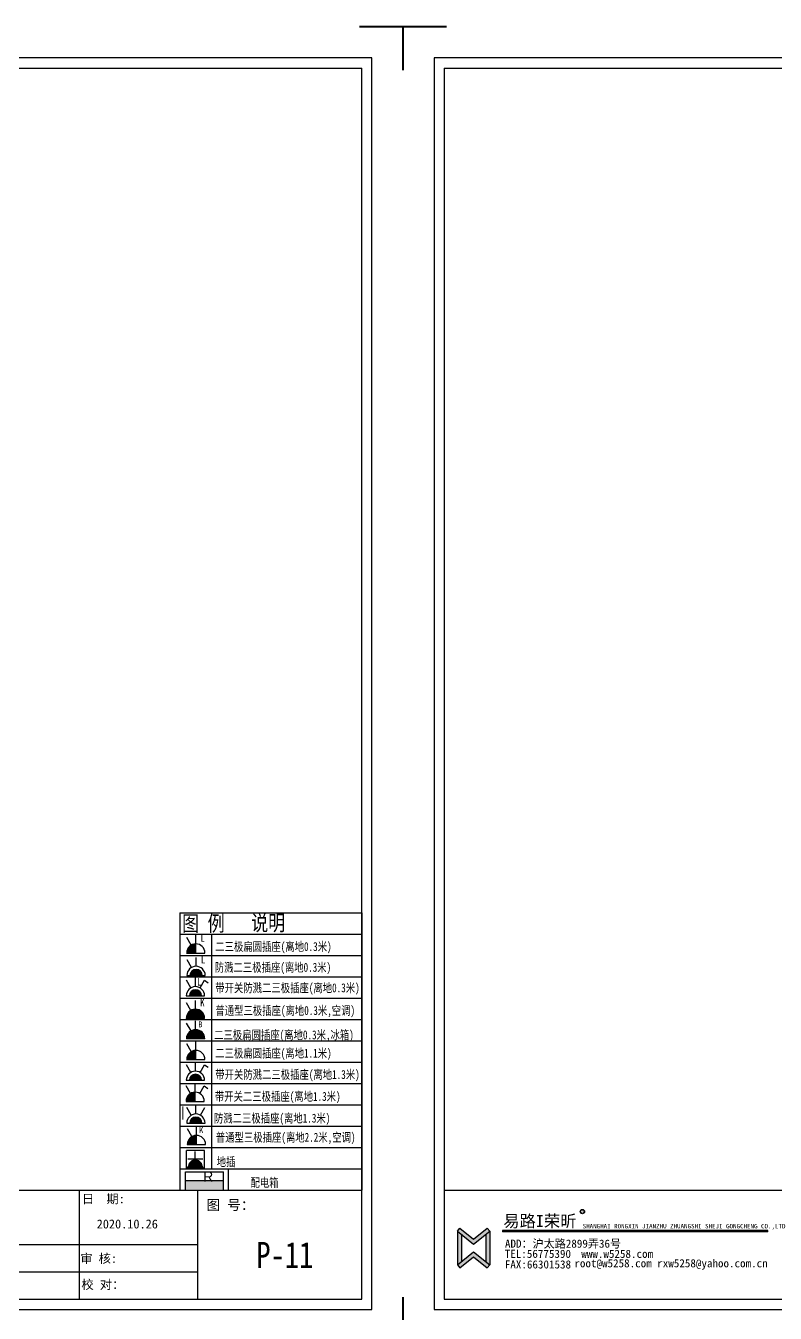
# Model space of a CAD drawing. Header units: millimetres. Extents: x -58733 to 427521, y -235734 to 553534.
# Drawn here: x 337208 to 346616, y -205360 to -189192 of the extents above; entities that cross this region are included whole.
import ezdxf

# ---------------------------------------------------------------- set-up
doc = ezdxf.new("R2010")
doc.units = ezdxf.units.MM
doc.layers.add('图框', color=251, linetype='Continuous')
doc.layers.add('目录文字', color=8, linetype='Continuous')
doc.layers.add('墙体', color=7, linetype='Continuous', lineweight=30)
doc.layers.add('顶-灯具', color=1, linetype='Continuous', lineweight=5)
doc.styles.add('-仿宋_GB2312', font='simsun.ttc', dxfattribs={"width": 0.8})
doc.styles.add('HZ50', font='', dxfattribs={"width": 0.9, "height": 125})
doc.styles.get("Standard").update_dxf_attribs({"font": 'simsun.ttc'})
doc.styles.add('YQ_DIM', font='SUPEROS.SHX', dxfattribs={"width": 0.8, "bigfont": 'HZDX.SHX'})
doc.styles.add('宋体', font='simsun.ttc', dxfattribs={"height": 120})
doc.styles.add('英文', font='simhei.ttf')
doc.styles.add('长仿宋体', font='')
doc.styles.add('黑体', font='simhei.ttf')
doc.styles.get('HZ50').set_extended_font_data('SimSun')
doc.styles.get('长仿宋体').set_extended_font_data('ChangFangSong')

# ---------------------------------------------------------------- blocks, each defined once
blk = doc.blocks.new('图框1比60')
h = blk.add_hatch(color=8)
edge = h.paths.add_edge_path()
edge.add_ellipse((163710, 45505), major_axis=(-0.2, 29.4), ratio=1, start_angle=269.6878, end_angle=449.6878)
edge.add_ellipse((163710, 45505), major_axis=(-0.2, 29.4), ratio=1, start_angle=89.5622, end_angle=269.5622)
edge = h.paths.add_edge_path(flags=16)
edge.add_ellipse((163710, 45505), major_axis=(0, 24.9), ratio=1, start_angle=269.966, end_angle=449.966)
edge.add_ellipse((163710, 45505), major_axis=(0, 24.9), ratio=1, start_angle=89.8872, end_angle=269.8872)
h = blk.add_hatch(color=8)
h.paths.add_polyline_path([(162213, 45056), (162434, 45236), (162401, 45277), (162213, 45124), (162025, 45277), (161992, 45236)])
h.paths.add_polyline_path([(162213, 44882), (162401, 44729), (162434, 44770), (162213, 44950), (161992, 44770), (162025, 44729)])
h = blk.add_hatch(color=8)
h.paths.add_polyline_path([(162044, 45193), (161992, 45236), (161992, 44770), (162044, 44813)])
h.paths.add_polyline_path([(162434, 45236), (162381, 45193), (162381, 44813), (162434, 44770)])
blk.add_hatch(color=8).paths.add_polyline_path([(162610, 45245), (162610, 45227), (166263, 45227), (166263, 45245)])
at = {"layer": '目录文字'}
h = blk.add_hatch(color=8, dxfattribs=at)
edge = h.paths.add_edge_path()
edge.add_ellipse((163710, 45505), major_axis=(-0.2, 29.4), ratio=1, start_angle=89.5622, end_angle=269.5622)
edge.add_ellipse((163710, 45505), major_axis=(-0.2, 29.4), ratio=1, start_angle=269.6621, end_angle=449.6621)
edge = h.paths.add_edge_path(flags=16)
edge.add_ellipse((163710, 45505), major_axis=(0, 24.9), ratio=1, start_angle=90.0288, end_angle=270.0288, ccw=False)
edge.add_ellipse((163710, 45505), major_axis=(0, 24.9), ratio=1, start_angle=-89.8872, end_angle=90.1128, ccw=False)
h.paths.add_polyline_path([(163689, 45539), (163733, 45539), (163733, 45472), (163689, 45472)], flags=9)
at = {"color": 8}
for p, q in [((161992, 45236), (162025, 45277)), ((161992, 45236), (161992, 44770)), ((161992, 45236), (162213, 45056)), ((162025, 45277), (162213, 45124)), ((162213, 45124), (162401, 45277)), ((162213, 45056), (162434, 45236)), ((162401, 45277), (162434, 45236)), ((162434, 45236), (162434, 44770)), ((166263, 45245), (162610, 45245)), ((166263, 45227), (162610, 45227)), ((166263, 45227), (166263, 45245)), ((162044, 45193), (162044, 44813)), ((162381, 45193), (162381, 44813)), ((161992, 44770), (162213, 44950)), ((162025, 44729), (162213, 44882)), ((162213, 44950), (162434, 44770)), ((162213, 44882), (162401, 44729)), ((161992, 44770), (162025, 44729)), ((162401, 44729), (162434, 44770))]:
    blk.add_line(p, q, dxfattribs=at)
blk.add_ellipse((163710, 45505, 0), major_axis=(0.1, 29.4), ratio=1, start_param=1.575118209033049, end_param=7.858303516212636, dxfattribs=at)
at = {"layer": '图框', "color": 121}
for p, q in [((161670, 61389), (161670, 44157)), ((186038, 61389), (161670, 61389)), ((186038, 44157), (186038, 61389)), ((161670, 44157), (186038, 44157))]:
    blk.add_line(p, q, dxfattribs=at)
at = {"layer": '图框', "color": 8}
for p, q in [((161809, 61249), (161809, 44297)), ((161809, 61249), (161809, 45797)), ((161809, 61249), (185898, 61249)), ((185898, 44297), (185898, 61249)), ((185898, 45797), (185898, 61249)), ((161809, 45797), (185898, 45797)), ((161809, 45797), (185898, 45797)), ((182010, 45797), (182010, 44297)), ((183644, 44297), (183644, 45797)), ((182010, 45047), (179360, 45047)), ((183644, 45047), (182010, 45047)), ((182010, 44672), (179360, 44672)), ((183644, 44672), (182010, 44672)), ((161809, 44297), (185898, 44297))]:
    blk.add_line(p, q, dxfattribs=at)
at = {"layer": '图框', "color": 121, "const_width": 28.3}
for points in [[(161841, 61818), (161241, 61818), (161241, 61217)], [(185866, 61818), (186467, 61818), (186467, 61217)], [(161841, 43728), (161241, 43728), (161241, 44329)], [(185866, 43728), (186467, 43728), (186467, 44329)]]:
    blk.add_lwpolyline(points, dxfattribs=at)
at = {"layer": '目录文字', "color": 8}
blk.add_line((162610, 45245), (162610, 45227), dxfattribs=at)
blk.add_ellipse((163710, 45505, 0), major_axis=(0.4, 24.9), ratio=1, start_param=1.571448490114663, end_param=7.854633797294249, dxfattribs=at)
for s, height, style, width, p in [('日  期:', 123.8, '宋体', 0.999898, (182048, 45618)), ('图 号：', 139.1, '宋体', 0.999898, (183761, 45526)), ('易路I荣昕', 164.1, '黑体', 0.999898, (162621, 45292)), ('R', 44.9, 'YQ_DIM', 0.8, (163698, 45483, 0)), ('2020.10.26', 123.8, '宋体', 0.999898, (182251, 45272)), ('SHANGHAI RONGXIN JIANZHU ZHUANGSHI SHEJI GONGCHENG CO.,LTD', 61.54, '英文', 0.999898, (163713, 45273)), ('ADD：沪太路2899弄36号', 111.72, '英文', 0.999898, (162644, 45007)), ('TEL:56775390', 111.72, '英文', 0.999898, (162641, 44867)), ('root@w5258.com rxw5258@yahoo.com.cn', 111.72, '英文', 0.999898, (163600, 44737)), ('www.w5258.com', 111.72, '英文', 0.999898, (163695, 44867)), ('审 核:', 123.8, '宋体', 0.999898, (182025, 44798)), ('FAX:66301538', 111.72, '英文', 0.999898, (162642, 44721)), ('校 对：', 123.8, '宋体', 0.999898, (182041, 44438))]:
    blk.add_text(s, height=height, dxfattribs=dict(at, style=style, width=width)).set_placement(p)

msp = doc.modelspace()

# ---------------------------------------------------------------- hatches: boundary and pattern name
h = msp.add_hatch(color=2)
edge = h.paths.add_edge_path()
edge.add_line((339227.8, -200837), (339342.7, -200837))
edge.add_line((339342.7, -200837), (339342.7, -200722.1))
edge.add_ellipse((339342.7, -200837), major_axis=(0, 114.8), ratio=1, start_angle=0, end_angle=90)
h = msp.add_hatch(color=2)
edge = h.paths.add_edge_path()
edge.add_line((339269.4, -201117.9), (339422.5, -201117.9))
edge.add_ellipse((339345.9, -201117.9), major_axis=(0, 76.5), ratio=1, start_angle=270, end_angle=450)
for points in [[(339261.7, -201373.5), (339414.7, -201373.5, 1)], [(339261.7, -202434.7), (339414.7, -202434.7, 1)], [(339235.7, -203240.7), (339350.5, -203240.7), (339350.5, -203125.8, 0.4142136)], [(339690.3, -203803.8), (339690.3, -203692.8), (339215, -203692.8), (339215, -203803.8)]]:
    msp.add_hatch(color=2).paths.add_polyline_path(points)
h = msp.add_hatch(color=2)
edge = h.paths.add_edge_path()
edge.add_line((339223.4, -201656.6), (339338.2, -201656.6))
edge.add_line((339338.2, -201656.6), (339338.2, -201541.7))
edge.add_ellipse((339338.2, -201656.6), major_axis=(0, 114.8), ratio=1, start_angle=0, end_angle=90)
h = msp.add_hatch(color=2)
edge = h.paths.add_edge_path()
edge.add_line((339338.2, -201656.6), (339453, -201656.6))
edge.add_ellipse((339338.2, -201656.6), major_axis=(0, 114.8), ratio=1, start_angle=270, end_angle=360)
edge.add_line((339338.2, -201541.7), (339338.2, -201656.6))
h = msp.add_hatch(color=2)
edge = h.paths.add_edge_path()
edge.add_line((339224.9, -201913.1), (339339.8, -201913.1))
edge.add_line((339339.8, -201913.1), (339339.8, -201798.2))
edge.add_ellipse((339339.8, -201913.1), major_axis=(0, 114.8), ratio=1, start_angle=0, end_angle=90)
h = msp.add_hatch(color=2)
edge = h.paths.add_edge_path()
edge.add_line((339339.8, -201798.2), (339339.8, -201913.1))
edge.add_line((339339.8, -201913.1), (339454.6, -201913.1))
edge.add_ellipse((339339.8, -201913.1), major_axis=(0, -114.8), ratio=1, start_angle=90, end_angle=180)
h = msp.add_hatch(color=2)
edge = h.paths.add_edge_path()
edge.add_line((339227.8, -202173.9), (339342.7, -202173.9))
edge.add_line((339342.7, -202173.9), (339342.7, -202059))
edge.add_ellipse((339342.7, -202173.9), major_axis=(0, 114.8), ratio=1, start_angle=0, end_angle=90)
h = msp.add_hatch(color=2)
edge = h.paths.add_edge_path()
edge.add_line((339219.7, -202699.8), (339334.5, -202699.8))
edge.add_line((339334.5, -202699.8), (339334.5, -202585))
edge.add_ellipse((339334.5, -202699.8), major_axis=(0, 114.8), ratio=1, start_angle=0, end_angle=90)
h = msp.add_hatch(color=2)
edge = h.paths.add_edge_path()
edge.add_line((339267, -202972.5), (339420, -202972.5))
edge.add_ellipse((339343.5, -202972.5), major_axis=(0, 76.5), ratio=1, start_angle=270, end_angle=450)

# ---------------------------------------------------------------- linework, layer by layer
at = {"color": 2}
for p, q in [((339342.7, -200837, -3469.1), (339342.7, -200611.3, -3469.1)), ((339285.2, -200737.5, -3469.1), (339229.8, -200641.5, -3469.1)), ((339227.8, -200837, -3469.1), (339457.5, -200837, -3469.1)), ((339288.5, -201018.4), (339233.1, -200922.4)), ((339345.9, -201003), (339345.9, -200892.2)), ((339231.1, -201117.9), (339460.8, -201117.9)), ((339280.8, -201274, 0), (339225.4, -201178.1, 0)), ((339338.2, -201258.6, 0), (339338.2, -201147.8, 0)), ((339395.6, -201274, 0), (339451, -201178.1, 0)), ((339451, -201178.1, 0), (339499.1, -201209.6, 0)), ((339223.4, -201373.5, 0), (339453, -201373.5, 0)), ((339338.2, -201656.6), (339338.2, -201430.9)), ((339280.8, -201557.1), (339225.4, -201461.1)), ((339282.3, -201813.6, 0), (339226.9, -201717.6, 0)), ((339339.8, -201913.1, 0), (339339.8, -201687.4, 0)), ((339285.2, -202074.4, 0), (339229.8, -201978.4, 0)), ((339342.7, -202173.9, 0), (339342.7, -201948.2, 0)), ((339280.8, -202335.2), (339225.4, -202239.2)), ((339227.8, -202173.9, 0), (339457.5, -202173.9, 0)), ((339338.2, -202321.8), (339338.2, -202209)), ((339395.6, -202335.2), (339451, -202239.2)), ((339451, -202239.2), (339499.1, -202270.7)), ((339277.1, -202600.3), (339221.7, -202504.4)), ((339223.4, -202434.7), (339453, -202434.7)), ((339334.5, -202699.8), (339334.5, -202474.1)), ((339392, -202600.3), (339447.4, -202504.4)), ((339447.4, -202504.4), (339495.4, -202535.9)), ((339219.7, -202699.8), (339449.4, -202699.8)), ((339286.1, -202873.1), (339230.7, -202777.1)), ((339343.5, -202859.7), (339343.5, -202746.9)), ((339400.9, -202873.1), (339456.3, -202777.1)), ((339228.7, -202972.5), (339458.3, -202972.5)), ((339293.1, -203141.2, 0), (339237.7, -203045.2, 0)), ((339350.5, -203240.7, 0), (339350.5, -203015, 0)), ((339226.6, -203539.6), (339226.6, -203318.1)), ((339452.8, -203318.1), (339226.6, -203318.1)), ((339235.7, -203240.7, 0), (339465.4, -203240.7, 0)), ((339336.4, -203424.9), (339336.4, -203330.1)), ((339452.8, -203539.6), (339452.8, -203318.1)), ((339452.8, -203539.6), (339226.6, -203539.6)), ((339431.2, -203424.9), (339241.6, -203424.9)), ((339431.2, -203519.7), (339241.6, -203519.7)), ((339241.6, -203529.2), (339241.6, -203519.7)), ((339431.2, -203529.2), (339431.2, -203519.7)), ((339215, -203581.9), (339690.3, -203581.9)), ((339215, -203803.8), (339215, -203581.9)), ((339215, -203692.8), (339690.3, -203692.8)), ((339690.3, -203803.8), (339690.3, -203581.9))]:
    msp.add_line(p, q, dxfattribs=at)
for centre, radius in [((339342.7, -200837, -3469.1), 114.8), ((339345.9, -201117.9), 114.8), ((339345.9, -201117.9), 114.8), ((339345.9, -201117.9), 76.5), ((339338.2, -201373.5, 0), 114.8), ((339338.2, -201373.5, 0), 76.5), ((339338.2, -201656.6), 114.8), ((339338.2, -201656.6), 114.8), ((339339.8, -201913.1, 0), 114.8), ((339339.8, -201913.1, 0), 114.8), ((339342.7, -202173.9, 0), 114.8), ((339338.2, -202434.7), 114.8), ((339338.2, -202434.7), 76.5), ((339334.5, -202699.8), 114.8), ((339343.5, -202972.5), 114.8), ((339343.5, -202972.5), 114.8), ((339343.5, -202972.5), 76.5), ((339350.5, -203240.7, 0), 114.8)]:
    msp.add_arc(centre, radius, 0, 180, dxfattribs=at)
for points in [[(339418.5, -203472.3), (339254.3, -203472.3), (339431.2, -203519.7), (339241.6, -203519.7)], [(339383.8, -203437.6), (339289, -203437.6), (339418.5, -203472.3), (339254.3, -203472.3)], [(339336.4, -203424.9), (339336.4, -203424.9), (339383.8, -203437.6), (339289, -203437.6)]]:
    msp.add_solid(points, dxfattribs=at)
at = {"layer": '图框', "color": 135}
for p, q in [((339142.1, -200330.5), (339142.1, -203815.9)), ((339142.1, -200330.5), (341424.8, -200330.5)), ((341424.8, -200330.5), (341424.8, -203815.9)), ((339142.1, -200598.6), (341424.8, -200598.6)), ((339538.8, -200598.6), (339538.8, -202743.5)), ((339142.1, -200866.7), (341424.8, -200866.7)), ((339142.1, -201134.8), (341424.8, -201134.8)), ((339142.1, -201402.9), (341424.8, -201402.9)), ((339142.1, -201671), (341424.8, -201671)), ((339142.1, -201939.1), (341424.8, -201939.1)), ((339142.1, -202207.3), (341424.8, -202207.3)), ((339142.1, -202475.4), (341424.8, -202475.4)), ((339142.1, -202743.5), (341424.8, -202743.5)), ((339538.8, -202743.5), (339538.8, -203547.8)), ((339142.1, -203011.6), (341424.8, -203011.6)), ((339142.1, -203279.7), (341424.8, -203279.7)), ((339142.1, -203547.8), (341424.8, -203547.8)), ((339747.7, -203547.8), (339747.7, -203815.9)), ((339142.1, -203815.9), (341424.8, -203815.9))]:
    msp.add_line(p, q, dxfattribs=at)
at = {"layer": '图框', "color": 33}
msp.add_line((339259.7, -203815.9), (341424.8, -203815.9), dxfattribs=at)
at = {"layer": '顶-灯具', "linetype": 'ByBlock'}
for p, q in [((339223.4, -201656.6), (339453, -201656.6)), ((339223.4, -201656.6), (339453, -201656.6)), ((339224.9, -201913.1, 0), (339454.6, -201913.1, 0)), ((339224.9, -201913.1, 0), (339454.6, -201913.1, 0))]:
    msp.add_line(p, q, dxfattribs=at)
at = {"layer": '顶-灯具', "color": 2, "linetype": 'ByBlock'}
msp.add_line((339180.6, -202925.8), (339180.6, -202764.7), dxfattribs=at)

# ---------------------------------------------------------------- block references
at = {"layer": '墙体', "color": 0, "xscale": 0.9120113186390109, "yscale": 0.9120113186390109, "zscale": 0.9120113186390109}
for p in [(171883.6, -245583.6), (194889.8, -245583.6)]:
    msp.add_blockref('图框1比60', p, dxfattribs=at)

# ---------------------------------------------------------------- texts
at = {"color": 2, "style": 'HZ50', "width": 0.85}
for s, height, p in [('L', 91.9, (339402.2, -200694.4, -2181.5)), ('L', 95.8, (339405.9, -200967.5)), ('L', 95.8, (339358.1, -201244.2, 0)), ('K', 95.8, (339396.8, -201506.2))]:
    msp.add_text(s, height=height, dxfattribs=at).set_placement(p)
at = {"color": 2, "width": 1}
msp.add_text('B', height=76.6, dxfattribs=at).set_placement((339373.6, -201770.8, 1734.6))
at = {"color": 2}
msp.add_text('K', height=76.6, dxfattribs=at).set_placement((339384.4, -203098.4, 1734.6))
at = {"color": 2, "style": '长仿宋体'}
msp.add_text('R', height=130, dxfattribs=at).set_placement((339435.9, -203709))
at = {"color": 2, "text_generation_flag": 4, "width": 0.8, "flags": 9}
msp.add_attdef('A', (339336.4, -203330.1), '暗装接地单相插座', height=0.00379, dxfattribs=at)
at = {"layer": '目录文字', "style": '-仿宋_GB2312'}
for s, height, width, p in [('图 例', 195.88, 0.8, (339171.1, -200562.3)), ('说明', 195.88, 0.8, (340037.8, -200555.4)), ('二三极扁圆插座(离地0.3米)', 111.931, 0.75, (339586.3, -200810.9)), ('防溅二三极插座(离地0.3米)', 111.931, 0.75, (339580.7, -201071.9)), ('带开关防溅二三极插座(离地0.3米)', 111.931, 0.75, (339586.3, -201329.2)), ('普通型三极插座(离地0.3米,空调)', 111.931, 0.75, (339588.6, -201613.9)), ('二三极扁圆插座(离地0.3米,冰箱)', 111.931, 0.75, (339572.5, -201920)), ('二三极扁圆插座(离地1.1米)', 111.931, 0.75, (339586.3, -202149.8)), ('带开关防溅二三极插座(离地1.3米)', 111.931, 0.75, (339586.3, -202417.3)), ('带开关二三极插座(离地1.3米)', 111.931, 0.75, (339581.5, -202692.6)), ('防溅二三极插座(离地1.3米)', 111.931, 0.75, (339570, -202965.7)), ('普通型三极插座(离地2.2米,空调)', 111.931, 0.75, (339593.7, -203205.9, 1734.6)), ('地插', 111.93, 0.75, (339604.2, -203513.1)), ('配电箱', 111.93, 0.75, (340028.7, -203774.2))]:
    msp.add_text(s, height=height, dxfattribs=dict(at, width=width)).set_placement(p)
at = {"layer": '目录文字', "insert": (340102.5, -204463.5), "char_height": 327.869, "attachment_point": 1, "style": '-仿宋_GB2312'}
msp.add_mtext('{\\fNSimSun|b0|i0|c134|p49;P-11}', dxfattribs=at)

doc.saveas('drawing.dxf')
